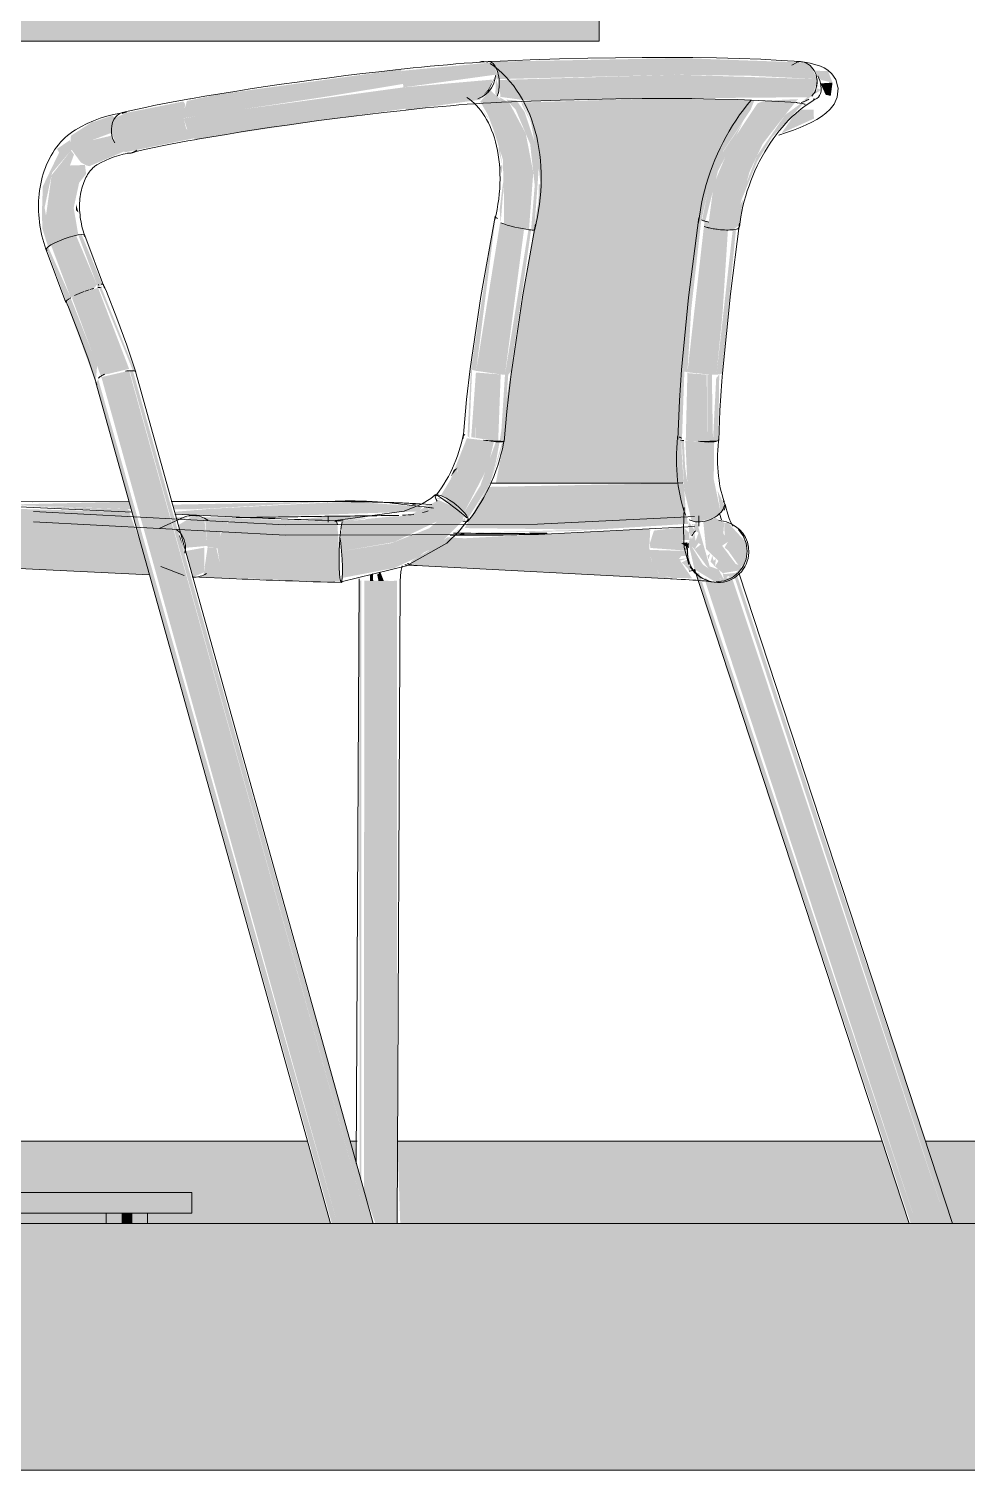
# Model space of a CAD drawing. Header units: inches. Extents: x -23034 to -8448, y -290 to 853.
# Drawn here: x -19339.8 to -19316.99, y -6 to 29.05 of the extents above; entities that cross this region are included whole.
import ezdxf

# ---------------------------------------------------------------- set-up
doc = ezdxf.new("R2010")
doc.units = ezdxf.units.IN
doc.header["$MEASUREMENT"] = 0
for name, color, linetype, lineweight in [('A-GLAZ-CWMG', 51, 'Continuous', 9), ('C-BLDG-PADS', 91, 'Continuous', 9), ('I-FURN', 30, 'Continuous', 9)]:
    doc.layers.add(name, color=color, linetype=linetype, lineweight=lineweight)

# ---------------------------------------------------------------- blocks, each defined once
blk = doc.blocks.new('Falcon 7700 Series Pedestal Base - 36_ Square Top x 30_ - Wheelchair Height-460525-Section 8')
at = {"layer": 'I-FURN'}
for points in [[(-26182.431, 28.75), (-26173.129, 28.75), (-26173.129, 30), (-26198.585, 30), (-26198.585, 28.75), (-26191.071, 28.75)], [(-26184.478, 0), (-26184.478, 0.25), (-26184.737, 0.25), (-26184.737, 0), (-26184.607, 0)]]:
    blk.add_hatch(color=256, dxfattribs=at).paths.add_polyline_path(points, flags=0)
h = blk.add_hatch(color=256, dxfattribs=at)
h.paths.add_polyline_path([(-26190.56, 0.25), (-26183.029, 0.25), (-26183.029, 0.75), (-26190.594, 0.75), (-26190.623, 0.25)], flags=0)
h.paths.add_polyline_path([(-26191.637, 0.25), (-26191.623, 0.25), (-26191.637, 0.75), (-26198.585, 0.75), (-26198.585, 0.25)], flags=0)
for p, q in [((-26173.129, 28.75), (-26173.129, 30)), ((-26173.129, 28.75), (-26198.585, 28.75)), ((-26190.603, 0.75), (-26183.029, 0.75)), ((-26183.029, 0.25), (-26183.029, 0.75)), ((-26183.029, 0.25), (-26190.632, 0.25)), ((-26185.107, 0.25), (-26185.107, 0)), ((-26184.107, 0), (-26184.107, 0.25))]:
    blk.add_line(p, q, dxfattribs=at)
blk = doc.blocks.new('HermanMiller_Collection_Air-Chair_SideChair_Arms - Arms-457867-Section 8')
at = {"layer": 'I-FURN'}
for points in [[(-26183.228, 26.875), (-26179.746, 27.401), (-26177.895, 27.707), (-26177.938, 28.061), (-26182.431, 27.446), (-26183.148, 27.293), (-26183.233, 27.002)], [(-26167.835, 27.825), (-26167.966, 28.117), (-26168.134, 28.228), (-26171.089, 28.334), (-26175.791, 28.249), (-26175.645, 28.117), (-26175.562, 27.825), (-26171.222, 27.931), (-26169.395, 27.904)], [(-26175.939, 27.447), (-26175.818, 27.537), (-26175.657, 27.884), (-26175.824, 27.571), (-26175.918, 27.466)], [(-26167.457, 27.741), (-26167.567, 28.018), (-26167.903, 28.032), (-26167.739, 27.804)], [(-26182.919, 26.362), (-26179.601, 26.863), (-26177.832, 27.107), (-26177.886, 27.624), (-26182.431, 27.005), (-26183.227, 26.869), (-26183.115, 26.52), (-26182.986, 26.384)], [(-26173.455, 17.999), (-26171.074, 18.008), (-26171.126, 18.794), (-26171.056, 20.766), (-26170.645, 24.408), (-26170.634, 24.434), (-26170.476, 25.162), (-26170.115, 26.073), (-26169.448, 27.079), (-26169.354, 27.314), (-26171.631, 27.358), (-26174.995, 27.257), (-26174.806, 26.882), (-26174.705, 26.323), (-26174.616, 25.819), (-26174.554, 25.265), (-26174.604, 24.869), (-26175.548, 19.018), (-26175.45, 19.01), (-26175.639, 18.003), (-26173.791, 17.999)], [(-26184.98, 26.52), (-26183.228, 26.875), (-26183.192, 27.219), (-26183.233, 27.281), (-26184.632, 27.002), (-26184.908, 26.871), (-26184.981, 26.648)], [(-26185.949, 26.106), (-26185.445, 26.344), (-26184.98, 26.52), (-26184.898, 26.882), (-26184.957, 26.938), (-26185.473, 26.768), (-26185.968, 26.448), (-26185.982, 26.227)], [(-26184.648, 26.047), (-26182.986, 26.384), (-26183.167, 26.625), (-26183.228, 26.875), (-26184.98, 26.52), (-26184.831, 26.172), (-26184.653, 26.049)], [(-26170.548, 24.369), (-26170.243, 25.586), (-26169.629, 26.786), (-26170.136, 26.032), (-26170.476, 25.162), (-26170.627, 24.398), (-26170.562, 24.373)], [(-26186.521, 23.747), (-26186.452, 23.793), (-26186.607, 24.704), (-26186.424, 25.55), (-26185.949, 26.106), (-26185.988, 26.344), (-26186.303, 26.129), (-26186.254, 26.039), (-26186.65, 25.218), (-26186.673, 24.537), (-26186.658, 24.179)], [(-26185.523, 25.706), (-26184.676, 26.066), (-26184.953, 26.392), (-26184.98, 26.45), (-26185.454, 26.34), (-26185.949, 26.106), (-26185.725, 25.798), (-26185.597, 25.729)], [(-26186.452, 23.793), (-26185.89, 24.016), (-26185.788, 24.038), (-26185.9, 24.694), (-26185.768, 25.304), (-26185.598, 25.517), (-26185.625, 25.737), (-26185.991, 25.724), (-26185.893, 25.989), (-26185.965, 26.088), (-26186.436, 25.491), (-26186.573, 24.504), (-26186.521, 24.197)], [(-26185.782, 24.575), (-26185.844, 24.783), (-26185.844, 24.638), (-26185.834, 24.628)], [(-26176.119, 20.731), (-26175.647, 24.467), (-26175.679, 24.38), (-26176.245, 20.767), (-26176.197, 20.75)], [(-26175.418, 20.637), (-26174.953, 24.181), (-26175.537, 24.327), (-26176.119, 20.731), (-26175.514, 20.643)], [(-26170.382, 20.635), (-26170.278, 20.637), (-26170.13, 22.129), (-26169.999, 24.156), (-26170.475, 24.243), (-26170.466, 24.346), (-26170.568, 24.375), (-26170.983, 20.696), (-26170.39, 20.635)], [(-26185.972, 22.509), (-26185.41, 22.733), (-26185.335, 22.824), (-26185.844, 24.026), (-26186.359, 23.844), (-26186.452, 23.793), (-26186.09, 22.824)], [(-26185.309, 22.754), (-26185.204, 22.835), (-26185.708, 24.046), (-26185.788, 24.038), (-26185.31, 22.757)], [(-26175.339, 20.635), (-26175.276, 20.716), (-26174.783, 24.158), (-26174.848, 24.162), (-26175.418, 20.637)], [(-26170.278, 20.637), (-26170.149, 20.656), (-26169.803, 24.175), (-26169.883, 24.155), (-26170.278, 20.638)], [(-26186.081, 22.422), (-26185.972, 22.509), (-26186.521, 23.747), (-26186.561, 23.708), (-26186.113, 22.509)], [(-26170.983, 20.696), (-26170.856, 22.824), (-26171.061, 20.716)], [(-26185.364, 20.458), (-26185.33, 20.868), (-26185.972, 22.501), (-26186.08, 22.397), (-26185.367, 20.465)], [(-26185.234, 20.59), (-26185.149, 20.647), (-26185.072, 20.653), (-26184.553, 20.78), (-26185.309, 22.754), (-26185.879, 22.559), (-26185.943, 22.507), (-26185.239, 20.602)], [(-26184.408, 20.719), (-26185.229, 22.763), (-26185.282, 22.754), (-26184.459, 20.734)], [(-26179.176, 0), (-26178.758, 0), (-26184.553, 20.734), (-26185.227, 20.578), (-26179.492, 0), (-26179.29, 0)], [(-26178.691, 0), (-26178.625, 0), (-26184.461, 20.734), (-26184.538, 20.734), (-26178.758, 0)], [(-26176.286, 19.095), (-26176.217, 20.757), (-26176.249, 20.737), (-26176.328, 19.145), (-26176.295, 19.118)], [(-26179.569, 0), (-26179.492, 0), (-26185.304, 20.529), (-26185.358, 20.436), (-26179.624, 0)], [(-26175.454, 19.015), (-26175.339, 20.635), (-26175.418, 20.635), (-26175.522, 19.017), (-26175.504, 19.016)], [(-26170.363, 19.02), (-26170.234, 19.033), (-26170.21, 20.643), (-26170.284, 20.554), (-26170.363, 19.025)], [(-26170.847, 17.073), (-26171.04, 18.385), (-26171.07, 19.034), (-26171.122, 19.034), (-26171.06, 17.823), (-26170.883, 17.087)], [(-26170.737, 17.058), (-26170.368, 17.144), (-26170.174, 17.287), (-26170.344, 18.094), (-26170.333, 19.009), (-26171.032, 19.026), (-26170.971, 17.662), (-26170.847, 17.073)], [(-26176.733, 18.162), (-26176.568, 18.376), (-26176.66, 18.324), (-26176.729, 18.172)], [(-26170.174, 17.287), (-26170.084, 17.456), (-26170.254, 17.822)], [(-26183.184, 16.428), (-26182.646, 16.475), (-26182.729, 17.144), (-26182.995, 17.204), (-26183.357, 16.978), (-26183.19, 16.489)], [(-26179.715, 17.069), (-26179.715, 17.195), (-26180.526, 17.103), (-26180.098, 17.086)], [(-26179.509, 17.06), (-26179.439, 17.07), (-26178.596, 17.208), (-26179.715, 17.195), (-26179.715, 17.069), (-26179.511, 17.06)], [(-26179.373, 15.697), (-26178.111, 15.936), (-26177.514, 16.21), (-26177.398, 16.306), (-26177.052, 16.482), (-26176.459, 17.072), (-26176.411, 17.219), (-26176.662, 17.42), (-26177.257, 16.904), (-26178.166, 16.545), (-26179.39, 16.344), (-26179.367, 15.816)], [(-26179.447, 16.318), (-26179.495, 17.059), (-26179.511, 17.06), (-26182.017, 17.148), (-26182.247, 16.953), (-26182.385, 16.617), (-26182.407, 16.423), (-26180.271, 16.342)], [(-26170.985, 16.351), (-26171.11, 16.62), (-26170.93, 16.62), (-26170.944, 16.797), (-26171.093, 16.935), (-26171.798, 16.847), (-26171.895, 16.541), (-26171.886, 16.424), (-26171.117, 16.367)], [(-26183.207, 16.348), (-26183.323, 16.738), (-26183.333, 16.713)], [(-26171.371, 15.675), (-26171.676, 15.806), (-26171.858, 16.098), (-26171.91, 16.426), (-26176.82, 16.682), (-26177.314, 16.336), (-26177.686, 16.112), (-26177.715, 16.049), (-26177.556, 15.997), (-26171.388, 15.676)], [(-26176.416, 16.733), (-26176.397, 16.792), (-26176.615, 16.734)], [(-26170.943, 16.434), (-26170.987, 16.56), (-26171.138, 16.544), (-26170.985, 16.434), (-26170.948, 16.434)], [(-26183.005, 15.714), (-26182.73, 15.832), (-26182.724, 16.433), (-26183.195, 16.348), (-26183.149, 16.233), (-26183.023, 15.779)], [(-26179.411, 15.606), (-26179.449, 16.124), (-26179.447, 16.318), (-26182.407, 16.423), (-26182.349, 16.048), (-26182.172, 15.775), (-26182.053, 15.7), (-26180.271, 15.619)], [(-26165.503, 0), (-26165.426, 0), (-26170.701, 15.818), (-26170.777, 15.801), (-26165.557, 0)], [(-26179.383, 15.639), (-26179.401, 15.755), (-26179.385, 15.647)], [(-26178.908, 1.015), (-26178.909, 15.637), (-26178.962, 15.622), (-26178.948, 1.158)], [(-26178.568, 0), (-26178.207, 0), (-26178.13, 15.624), (-26178.836, 15.63), (-26178.846, 0.791), (-26178.568, 0)], [(-26178.207, 0), (-26178.04, 0), (-26178.045, 15.629), (-26178.13, 15.624), (-26178.191, 3.293)], [(-26164.99, 0), (-26164.682, 0), (-26169.907, 15.721), (-26170.414, 15.609), (-26170.555, 15.7), (-26170.54, 15.585), (-26165.426, 0), (-26165.108, 0)]]:
    blk.add_hatch(color=256, dxfattribs=at).paths.add_polyline_path(points, flags=0)
h = blk.add_hatch(color=256, dxfattribs=at)
h.paths.add_polyline_path([(-26177.886, 27.624), (-26175.657, 27.931), (-26175.615, 27.821), (-26175.562, 27.825), (-26175.69, 28.184), (-26175.806, 28.224), (-26177.933, 28.025), (-26177.895, 27.707)], flags=0)
h.paths.add_polyline_path([(-26175.676, 27.817), (-26175.659, 27.858), (-26175.67, 27.838)], flags=0)
h = blk.add_hatch(color=256, dxfattribs=at)
h.paths.add_polyline_path([(-26177.829, 27.076), (-26176.02, 27.323), (-26175.965, 27.4), (-26175.785, 27.627), (-26175.716, 27.814), (-26177.886, 27.624), (-26177.832, 27.107)], flags=0)
h.paths.add_polyline_path([(-26175.623, 27.374), (-26175.617, 27.41), (-26175.628, 27.38)], flags=0)
h.paths.add_polyline_path([(-26175.607, 27.406), (-26175.56, 27.603), (-26175.633, 27.82), (-26175.641, 27.758), (-26175.651, 27.466), (-26175.615, 27.41)], flags=0)
h = blk.add_hatch(color=256, dxfattribs=at)
h.paths.add_polyline_path([(-26168.217, 27.258), (-26167.959, 27.411), (-26167.834, 27.74), (-26167.835, 27.825), (-26171.222, 27.931), (-26175.56, 27.803), (-26175.529, 27.392), (-26174.785, 27.29), (-26171.333, 27.357), (-26168.074, 27.384), (-26168.174, 27.287), (-26168.221, 27.259)], flags=0)
h.paths.add_polyline_path([(-26175.526, 27.264), (-26175.548, 27.348), (-26175.529, 27.266)], flags=0)
h = blk.add_hatch(color=256, dxfattribs=at)
h.paths.add_polyline_path([(-26169.979, 24.155), (-26169.874, 24.162), (-26169.471, 25.576), (-26169.157, 26.248), (-26168.507, 27.084), (-26168.299, 27.338), (-26169.113, 27.302), (-26169.28, 27.235), (-26169.929, 26.257), (-26170.343, 25.265), (-26170.466, 24.346), (-26170.466, 24.267), (-26170.476, 24.212), (-26170.024, 24.156)], flags=0)
h.paths.add_polyline_path([(-26167.82, 27.609), (-26167.75, 27.718), (-26167.816, 27.63)], flags=0)
h = blk.add_hatch(color=256, dxfattribs=at)
h.paths.add_polyline_path([(-26167.5, 27.418), (-26167.457, 27.741), (-26167.75, 27.719), (-26167.623, 27.444)], flags=0)
h.paths.add_polyline_path([(-26167.868, 27.495), (-26167.815, 27.821), (-26167.835, 27.825), (-26167.881, 27.497)], flags=0)
h = blk.add_hatch(color=256, dxfattribs=at)
h.paths.add_polyline_path([(-26174.835, 24.162), (-26174.73, 25.556), (-26174.913, 26.502), (-26175.313, 27.246), (-26175.577, 27.401), (-26175.506, 27.311), (-26175.785, 27.56), (-26176.016, 27.277), (-26175.833, 26.953), (-26175.703, 26.613), (-26175.47, 25.875), (-26175.443, 24.939), (-26175.44, 24.3), (-26174.881, 24.169)], flags=0)
h.paths.add_polyline_path([(-26175.801, 26.845), (-26175.974, 27.106), (-26175.854, 26.901)], flags=0)
h = blk.add_hatch(color=256, dxfattribs=at)
h.paths.add_polyline_path([(-26169.874, 24.162), (-26169.724, 24.272), (-26169.628, 24.9), (-26169.725, 24.726), (-26169.795, 24.461)], flags=0)
h.paths.add_polyline_path([(-26169.706, 24.798), (-26169.288, 25.821), (-26168.928, 26.414), (-26168.036, 27.373), (-26168.611, 26.951), (-26169.288, 25.968), (-26169.672, 24.993), (-26169.691, 24.881)], flags=0)
h.paths.add_polyline_path([(-26167.908, 27.452), (-26167.734, 27.56), (-26167.82, 27.601), (-26167.897, 27.462)], flags=0)
h = blk.add_hatch(color=256, dxfattribs=at)
h.paths.add_polyline_path([(-26174.604, 24.869), (-26174.554, 25.265), (-26174.597, 25.265)], flags=0)
h.paths.add_polyline_path([(-26174.757, 24.155), (-26174.707, 24.162), (-26174.623, 25.296), (-26174.579, 25.94), (-26174.94, 27.023), (-26175.135, 27.304), (-26175.387, 27.325), (-26175.158, 27.084), (-26174.806, 26.248), (-26174.695, 25.242), (-26174.783, 24.158)], flags=0)
h.paths.add_polyline_path([(-26174.73, 26.654), (-26175.012, 27.282), (-26175.007, 27.211), (-26174.747, 26.689)], flags=0)
h = blk.add_hatch(color=256, dxfattribs=at)
h.paths.add_polyline_path([(-26168.358, 27), (-26168.695, 26.509), (-26167.91, 26.863), (-26167.916, 27.084), (-26168.205, 27.084), (-26168.354, 27.003)], flags=0)
h.paths.add_polyline_path([(-26168.913, 26.433), (-26168.788, 26.547), (-26168.879, 26.475)], flags=0)
h = blk.add_hatch(color=256, dxfattribs=at)
h.paths.add_polyline_path([(-26175.479, 25.726), (-26175.541, 25.726), (-26175.498, 25.52)], flags=0)
h.paths.add_polyline_path([(-26175.522, 24.327), (-26175.432, 25.445), (-26175.472, 25.257), (-26175.547, 24.66), (-26175.522, 24.327)], flags=0)
h.paths.add_polyline_path([(-26175.479, 25.726), (-26175.571, 26.288), (-26175.574, 26.107), (-26175.498, 25.802)], flags=0)
h.paths.add_polyline_path([(-26175.597, 26.183), (-26175.801, 26.738), (-26175.682, 26.398), (-26175.617, 26.233)], flags=0)
h = blk.add_hatch(color=256, dxfattribs=at)
h.paths.add_polyline_path([(-26176.127, 19.09), (-26176.126, 19.091), (-26176.126, 19.395)], flags=0)
h.paths.add_polyline_path([(-26175.583, 19.02), (-26175.522, 20.644), (-26176.124, 20.69), (-26176.238, 19.118), (-26175.641, 19.023)], flags=0)
h = blk.add_hatch(color=256, dxfattribs=at)
h.paths.add_polyline_path([(-26170.502, 19.016), (-26170.363, 19.02), (-26170.39, 20.635), (-26170.502, 20.635)], flags=0)
h.paths.add_polyline_path([(-26170.587, 19.015), (-26170.502, 19.016), (-26170.514, 20.639), (-26170.984, 20.677), (-26171.024, 19.031), (-26170.631, 19.016)], flags=0)
h = blk.add_hatch(color=256, dxfattribs=at)
h.paths.add_polyline_path([(-26176.568, 18.376), (-26176.585, 18.214), (-26176.582, 18.324)], flags=0)
h.paths.add_polyline_path([(-26176.411, 17.287), (-26175.827, 18.406), (-26175.687, 19.014), (-26176.345, 19.091), (-26176.74, 18.09), (-26176.978, 17.697), (-26176.585, 17.456), (-26176.491, 17.371)], flags=0)
h = blk.add_hatch(color=256, dxfattribs=at)
h.paths.add_polyline_path([(-26175.775, 18.002), (-26175.639, 18.516), (-26175.548, 19.002), (-26175.639, 19.009), (-26176.016, 17.941), (-26176.411, 17.287), (-26176.317, 17.144), (-26175.814, 17.941)], flags=0)
h.paths.add_polyline_path([(-26175.775, 18.002), (-26175.45, 19.01), (-26175.483, 19.002), (-26175.75, 18.086)], flags=0)
h = blk.add_hatch(color=256, dxfattribs=at)
h.paths.add_polyline_path([(-26175.775, 18.002), (-26176.129, 17.371), (-26175.813, 17.941)], flags=0)
h.paths.add_polyline_path([(-26173.135, 16.876), (-26170.966, 17.01), (-26171.02, 17.264), (-26171.071, 17.977), (-26171.096, 18.004), (-26175.835, 17.909), (-26176.397, 16.907), (-26173.791, 16.876)], flags=0)
h.paths.add_polyline_path([(-26170.851, 16.959), (-26170.831, 17.011), (-26170.869, 17.006)], flags=0)
h = blk.add_hatch(color=256, dxfattribs=at)
h.paths.add_polyline_path([(-26182.92, 17.367), (-26179.673, 17.552), (-26183.496, 17.477), (-26183.466, 17.367)], flags=0)
h.paths.add_polyline_path([(-26184.503, 17.368), (-26184.553, 17.549), (-26187.621, 17.477), (-26184.551, 17.368)], flags=0)
h = blk.add_hatch(color=256, dxfattribs=at)
h.paths.add_polyline_path([(-26181.946, 17.162), (-26177.519, 17.312), (-26177.425, 17.426), (-26179.076, 17.548), (-26179.9, 17.52), (-26182.552, 17.379), (-26183.448, 17.303), (-26183.432, 17.246), (-26181.919, 17.168)], flags=0)
h.paths.add_polyline_path([(-26177.429, 17.281), (-26177.16, 17.394), (-26177.383, 17.325)], flags=0)
h.paths.add_polyline_path([(-26184.482, 17.296), (-26184.589, 17.368), (-26187.196, 17.451), (-26184.551, 17.299)], flags=0)
h = blk.add_hatch(color=256, dxfattribs=at)
h.paths.add_polyline_path([(-26177.276, 17.426), (-26177.264, 17.343), (-26177.298, 17.406)], flags=0)
h.paths.add_polyline_path([(-26178.813, 17.107), (-26178.813, 17.154), (-26179.375, 17.084)], flags=0)
h.paths.add_polyline_path([(-26179.39, 16.344), (-26178.111, 16.567), (-26177.063, 17.072), (-26176.662, 17.42), (-26177.026, 17.589), (-26177.762, 17.206), (-26178.144, 17.19), (-26179.375, 17.074), (-26179.39, 16.992), (-26179.412, 16.558), (-26179.4, 16.444)], flags=0)
h = blk.add_hatch(color=256, dxfattribs=at)
h.paths.add_polyline_path([(-26176.373, 17.058), (-26176.397, 17.161), (-26176.449, 17.095), (-26176.397, 17.069)], flags=0)
h.paths.add_polyline_path([(-26176.317, 17.144), (-26176.662, 17.514), (-26176.958, 17.648), (-26177.102, 17.625), (-26177.003, 17.604), (-26176.958, 17.633), (-26176.397, 17.17)], flags=0)
h = blk.add_hatch(color=256, dxfattribs=at)
h.paths.add_polyline_path([(-26182.407, 16.423), (-26182.331, 16.798), (-26182.14, 17.073), (-26181.887, 17.174), (-26183.409, 17.165), (-26183.33, 17.099), (-26182.976, 17.212), (-26182.7, 17.081), (-26182.646, 16.434), (-26182.431, 16.424)], flags=0)
h.paths.add_polyline_path([(-26184.263, 16.51), (-26184.551, 17.299), (-26188.942, 17.421), (-26189.154, 17.069), (-26189.154, 16.74), (-26184.419, 16.517)], flags=0)
h = blk.add_hatch(color=256, dxfattribs=at)
h.paths.add_polyline_path([(-26171.91, 16.426), (-26171.886, 16.897), (-26176.397, 16.66), (-26173.791, 16.524)], flags=0)
h.paths.add_polyline_path([(-26177.305, 17.413), (-26177.276, 17.484), (-26177.425, 17.426)], flags=0)
h = blk.add_hatch(color=256, dxfattribs=at)
h.paths.add_polyline_path([(-26164.682, 0), (-26164.542, 0), (-26169.78, 15.771), (-26169.848, 15.744), (-26167.365, 8.176)], flags=0)
h.paths.add_polyline_path([(-26170.156, 17.11), (-26170.277, 17.199), (-26170.199, 17.159), (-26170.172, 17.129)], flags=0)
h = blk.add_hatch(color=256, dxfattribs=at)
h.paths.add_polyline_path([(-26173.135, 16.876), (-26176.397, 16.792), (-26176.397, 16.783), (-26173.791, 16.834)], flags=0)
h.paths.add_polyline_path([(-26176.638, 16.808), (-26176.397, 16.907), (-26176.555, 16.864)], flags=0)
h = blk.add_hatch(color=256, dxfattribs=at)
h.paths.add_polyline_path([(-26170.813, 16.391), (-26170.895, 16.705), (-26170.962, 16.544)], flags=0)
h.paths.add_polyline_path([(-26170.421, 15.9), (-26170.754, 17.06), (-26170.828, 16.984), (-26170.815, 16.864), (-26170.713, 16.791), (-26170.785, 16.593), (-26170.659, 16.508), (-26170.813, 16.391), (-26170.475, 15.927)], flags=0)
h.paths.add_polyline_path([(-26170.895, 16.705), (-26170.815, 16.864), (-26170.959, 17.073), (-26170.944, 16.797)], flags=0)
h = blk.add_hatch(color=256, dxfattribs=at)
h.paths.add_polyline_path([(-26170.313, 15.975), (-26170.292, 16.162), (-26170.346, 16.108)], flags=0)
h.paths.add_polyline_path([(-26170.813, 16.391), (-26170.713, 16.545), (-26170.785, 16.593), (-26170.812, 16.77), (-26170.878, 16.64)], flags=0)
h.paths.add_polyline_path([(-26170.257, 15.585), (-26170.292, 15.62), (-26170.229, 15.69), (-26170.093, 15.649), (-26170.229, 15.902), (-26170.437, 15.975), (-26170.475, 15.927), (-26170.61, 16.024), (-26170.882, 16.462), (-26170.954, 16.535), (-26170.813, 15.908), (-26170.292, 15.59)], flags=0)
h.paths.add_polyline_path([(-26169.933, 15.711), (-26169.631, 15.908), (-26169.601, 15.945), (-26169.513, 16.512), (-26170.001, 17.042), (-26170.089, 17.03), (-26170.079, 16.721), (-26169.997, 16.577), (-26170.079, 16.435), (-26169.993, 16.361), (-26169.747, 16.012), (-26169.631, 15.97), (-26169.809, 15.821), (-26170.077, 15.787), (-26169.997, 15.744)], flags=0)
h.paths.add_polyline_path([(-26170.475, 16.148), (-26170.428, 16.291), (-26170.495, 16.238), (-26170.481, 16.174)], flags=0)
h.paths.add_polyline_path([(-26169.882, 16.533), (-26169.993, 16.579), (-26169.964, 16.879)], flags=0)
h = blk.add_hatch(color=256, dxfattribs=at)
h.paths.add_polyline_path([(-26170.282, 15.6), (-26170.126, 15.641), (-26170.351, 15.748)], flags=0)
h.paths.add_polyline_path([(-26169.993, 16.579), (-26169.882, 16.533), (-26169.964, 16.879)], flags=0)
h.paths.add_polyline_path([(-26170.378, 16.238), (-26170.421, 16.09), (-26170.313, 15.975)], flags=0)
h.paths.add_polyline_path([(-26170.126, 15.812), (-26169.702, 15.88), (-26169.675, 15.986), (-26169.809, 16.034), (-26170.141, 16.48), (-26169.993, 16.579), (-26170.112, 16.777), (-26170.089, 17.033), (-26170.322, 17.172), (-26170.597, 17.051), (-26170.53, 16.397), (-26170.229, 16.108), (-26170.313, 15.975)], flags=0)
h.paths.add_polyline_path([(-26170.087, 15.622), (-26169.999, 15.745), (-26170.126, 15.812), (-26170.093, 15.648)], flags=0)
h = blk.add_hatch(color=256, dxfattribs=at)
h.paths.add_polyline_path([(-26181.924, 15.675), (-26182.172, 15.775), (-26182.349, 16.048), (-26182.431, 16.424), (-26182.647, 16.428), (-26182.744, 15.771), (-26182.837, 15.718), (-26182.053, 15.681)], flags=0)
h.paths.add_polyline_path([(-26184.059, 15.775), (-26184.263, 16.51), (-26189.206, 16.742), (-26189.113, 16.26), (-26188.887, 16.014), (-26188.794, 15.997), (-26184.419, 15.792)], flags=0)
h = blk.add_hatch(color=256, dxfattribs=at)
h.paths.add_polyline_path([(-26170.872, 15.688), (-26171.079, 15.99), (-26171.188, 16.156), (-26171.132, 16.227), (-26170.972, 16.227), (-26170.985, 16.351), (-26171.906, 16.377), (-26171.844, 16.051), (-26171.647, 15.776), (-26171.368, 15.698), (-26170.875, 15.688)], flags=0)
h.paths.add_polyline_path([(-26170.894, 15.974), (-26170.964, 16.156), (-26171.135, 16.062)], flags=0)
h = blk.add_hatch(color=256, dxfattribs=at)
h.paths.add_polyline_path([(-26170.894, 15.974), (-26170.985, 16.434), (-26170.985, 16.351), (-26170.903, 15.997)], flags=0)
h.paths.add_polyline_path([(-26171.233, 16.098), (-26170.986, 16.166), (-26171.188, 16.156), (-26171.212, 16.126)], flags=0)
h.paths.add_polyline_path([(-26170.947, 15.865), (-26170.875, 15.959), (-26171.087, 16.045), (-26170.965, 15.908), (-26170.949, 15.871)], flags=0)
h = blk.add_hatch(color=256, dxfattribs=at)
h.paths.add_polyline_path([(-26178.491, 15.619), (-26178.362, 15.621), (-26178.446, 15.836), (-26178.524, 15.777), (-26178.507, 15.697)], flags=0)
h.paths.add_polyline_path([(-26178.62, 15.621), (-26178.629, 15.805), (-26178.697, 15.769), (-26178.697, 15.623)], flags=0)
for p, q in [((-26168.322, 28.231), (-26168.443, 28.162)), ((-26167.324, 27.627), (-26167.322, 27.605)), ((-26184.618, 27.021), (-26184.762, 27)), ((-26184.599, 26.014), (-26184.503, 26.027)), ((-26185.152, 22.742), (-26185.632, 24.026)), ((-26186.569, 23.678), (-26186.547, 23.661)), ((-26186.569, 23.677), (-26186.089, 22.392)), ((-26178.624, 0), (-26184.399, 20.719)), ((-26185.363, 20.451), (-26179.662, 0)), ((-26179.481, 17.552), (-26183.529, 17.551)), ((-26177.111, 17.711), (-26177.111, 17.721)), ((-26184.482, 17.296), (-26188.743, 17.496)), ((-26181.87, 17.173), (-26183.445, 17.247)), ((-26179.715, 17.053), (-26179.715, 17.195)), ((-26177.194, 17.48), (-26177.496, 17.496)), ((-26170.704, 16.957), (-26170.704, 17.208)), ((-26170.155, 17.109), (-26170.204, 17.26)), ((-26170.093, 17.342), (-26170.065, 17.42)), ((-26183.254, 17.157), (-26183.81, 16.908)), ((-26179.533, 17.091), (-26179.551, 17.066)), ((-26171.018, 16.387), (-26170.993, 16.537)), ((-26188.808, 15.997), (-26184.057, 15.774)), ((-26183.783, 15.972), (-26183.215, 15.754)), ((-26177.58, 15.998), (-26171.391, 15.675)), ((-26170.944, 15.858), (-26170.784, 15.885)), ((-26170.813, 15.909), (-26165.593, 0)), ((-26164.541, 0), (-26169.723, 15.793)), ((-26183.021, 15.726), (-26181.94, 15.675)), ((-26178.962, 15.65), (-26179.032, 1.459)), ((-26178.962, 15.671), (-26178.962, 15.65)), ((-26178.04, 0), (-26177.962, 15.645)), ((-26165.592, 0), (-26165.588, 0))]:
    blk.add_line(p, q, dxfattribs=at)
at = {"layer": 'I-FURN', "flags": 128}
for points in [[(-26183.06, 27.348), (-26182.709, 27.409), (-26182.351, 27.468), (-26181.985, 27.527), (-26181.614, 27.585), (-26181.236, 27.642), (-26180.853, 27.698), (-26180.466, 27.753), (-26180.074, 27.806), (-26179.679, 27.858), (-26179.282, 27.909), (-26178.882, 27.958), (-26178.48, 28.005), (-26178.078, 28.051), (-26177.939, 28.066)], [(-26175.815, 28.251), (-26176.01, 28.238), (-26176.209, 28.224), (-26176.41, 28.209), (-26176.613, 28.193), (-26176.818, 28.176), (-26177.025, 28.158), (-26177.233, 28.139), (-26177.443, 28.118), (-26177.653, 28.097), (-26177.863, 28.075), (-26177.939, 28.066)], [(-26168.236, 28.25), (-26168.705, 28.28), (-26169.202, 28.306), (-26169.726, 28.326), (-26170.277, 28.34), (-26170.854, 28.35), (-26171.455, 28.353), (-26172.081, 28.352), (-26172.73, 28.345), (-26173.401, 28.332), (-26174.093, 28.314), (-26174.806, 28.291), (-26175.537, 28.263), (-26175.813, 28.251)], [(-26175.777, 28.206), (-26175.672, 28.13), (-26175.572, 28.048), (-26175.475, 27.961), (-26175.383, 27.868), (-26175.296, 27.77), (-26175.213, 27.667), (-26175.135, 27.559), (-26175.061, 27.447), (-26174.993, 27.331), (-26174.929, 27.211), (-26174.87, 27.088), (-26174.816, 26.961), (-26174.766, 26.83), (-26174.722, 26.697), (-26174.682, 26.561), (-26174.647, 26.422), (-26174.617, 26.281), (-26174.592, 26.138), (-26174.572, 25.993), (-26174.556, 25.845), (-26174.545, 25.697), (-26174.539, 25.547), (-26174.537, 25.395), (-26174.541, 25.243), (-26174.549, 25.09), (-26174.561, 24.936), (-26174.578, 24.782), (-26174.6, 24.628), (-26174.626, 24.474), (-26174.656, 24.32), (-26174.691, 24.167)], [(-26167.324, 27.627), (-26167.379, 27.817), (-26167.474, 27.954), (-26167.572, 28.041), (-26167.664, 28.098), (-26167.749, 28.137), (-26167.832, 28.167), (-26167.916, 28.191), (-26168.001, 28.211), (-26168.091, 28.228), (-26168.185, 28.243), (-26168.212, 28.247)], [(-26184.719, 27.012), (-26184.538, 27.054), (-26184.349, 27.096), (-26184.153, 27.138), (-26183.951, 27.18), (-26183.741, 27.222), (-26183.526, 27.263), (-26183.304, 27.304), (-26183.077, 27.345), (-26183.06, 27.348)], [(-26176.341, 27.38), (-26176.282, 27.337), (-26176.224, 27.29), (-26176.167, 27.239), (-26176.112, 27.183), (-26176.059, 27.123), (-26176.007, 27.059), (-26175.958, 26.991), (-26175.91, 26.918), (-26175.865, 26.842), (-26175.822, 26.761), (-26175.781, 26.676), (-26175.743, 26.587), (-26175.708, 26.495), (-26175.676, 26.399), (-26175.647, 26.299), (-26175.622, 26.196), (-26175.599, 26.091), (-26175.58, 25.982), (-26175.564, 25.87), (-26175.552, 25.756), (-26175.543, 25.64), (-26175.539, 25.521), (-26175.537, 25.401), (-26175.54, 25.279), (-26175.546, 25.156), (-26175.556, 25.032), (-26175.57, 24.907), (-26175.588, 24.781), (-26175.609, 24.655), (-26175.634, 24.529), (-26175.663, 24.402)], [(-26168.316, 27.253), (-26168.77, 27.283), (-26169.254, 27.307), (-26169.766, 27.327), (-26170.306, 27.341), (-26170.873, 27.35), (-26171.466, 27.353), (-26172.084, 27.352), (-26172.725, 27.344), (-26173.389, 27.332), (-26174.075, 27.314), (-26174.781, 27.291), (-26175.506, 27.263), (-26175.762, 27.252)], [(-26167.841, 27.355), (-26167.927, 27.306), (-26168.012, 27.252), (-26168.098, 27.193), (-26168.183, 27.13), (-26168.268, 27.062), (-26168.351, 26.99), (-26168.434, 26.913), (-26168.516, 26.833), (-26168.596, 26.748), (-26168.675, 26.66), (-26168.752, 26.567), (-26168.827, 26.472), (-26168.9, 26.372), (-26168.971, 26.27), (-26169.04, 26.164), (-26169.106, 26.056), (-26169.169, 25.944), (-26169.23, 25.831), (-26169.287, 25.715), (-26169.342, 25.597), (-26169.394, 25.477), (-26169.442, 25.355), (-26169.487, 25.233), (-26169.529, 25.109), (-26169.567, 24.984), (-26169.602, 24.858), (-26169.633, 24.732), (-26169.66, 24.605), (-26169.684, 24.479), (-26169.704, 24.353), (-26169.72, 24.228)], [(-26167.322, 27.605), (-26167.344, 27.389), (-26167.419, 27.218), (-26167.514, 27.092), (-26167.616, 26.996), (-26167.724, 26.915), (-26167.839, 26.843), (-26167.963, 26.776), (-26168.098, 26.712), (-26168.245, 26.648), (-26168.404, 26.586), (-26168.576, 26.523), (-26168.761, 26.461)], [(-26184.762, 27), (-26184.93, 26.968), (-26185.095, 26.926), (-26185.258, 26.874), (-26185.418, 26.814), (-26185.576, 26.744), (-26185.729, 26.666), (-26185.857, 26.592)], [(-26182.887, 26.363), (-26182.542, 26.423), (-26182.189, 26.482), (-26181.829, 26.54), (-26181.462, 26.597), (-26181.089, 26.653), (-26180.711, 26.708), (-26180.328, 26.762), (-26179.942, 26.815), (-26179.551, 26.867), (-26179.158, 26.917), (-26178.762, 26.965), (-26178.365, 27.012), (-26177.967, 27.057), (-26177.829, 27.072)], [(-26175.761, 27.252), (-26175.951, 27.24), (-26176.144, 27.226), (-26176.34, 27.212), (-26176.539, 27.196), (-26176.74, 27.179), (-26176.942, 27.162), (-26177.146, 27.143), (-26177.351, 27.123), (-26177.557, 27.102), (-26177.763, 27.08), (-26177.829, 27.072)], [(-26169.432, 27.313), (-26169.529, 27.196), (-26169.623, 27.076), (-26169.714, 26.953), (-26169.802, 26.826), (-26169.886, 26.696), (-26169.967, 26.563), (-26170.045, 26.427), (-26170.118, 26.289), (-26170.189, 26.148), (-26170.255, 26.005), (-26170.318, 25.86), (-26170.376, 25.713), (-26170.431, 25.564), (-26170.481, 25.414), (-26170.527, 25.263), (-26170.569, 25.111), (-26170.607, 24.958), (-26170.64, 24.804), (-26170.669, 24.65), (-26170.694, 24.496), (-26170.714, 24.342)], [(-26168.124, 27.21), (-26168.133, 27.213), (-26168.159, 27.221), (-26168.198, 27.231), (-26168.25, 27.241), (-26168.313, 27.251), (-26168.341, 27.256)], [(-26185.857, 26.592), (-26185.923, 26.55), (-26185.987, 26.504), (-26186.049, 26.455), (-26186.108, 26.402), (-26186.164, 26.348), (-26186.218, 26.29), (-26186.27, 26.23), (-26186.319, 26.167), (-26186.365, 26.102), (-26186.408, 26.036), (-26186.449, 25.967), (-26186.488, 25.896), (-26186.523, 25.824), (-26186.557, 25.75), (-26186.587, 25.675), (-26186.615, 25.598), (-26186.641, 25.52), (-26186.664, 25.441), (-26186.684, 25.361), (-26186.702, 25.28), (-26186.717, 25.197), (-26186.73, 25.115), (-26186.74, 25.031), (-26186.748, 24.947), (-26186.753, 24.863), (-26186.756, 24.778), (-26186.756, 24.693), (-26186.754, 24.607), (-26186.75, 24.522), (-26186.743, 24.437), (-26186.733, 24.352), (-26186.721, 24.267), (-26186.707, 24.182), (-26186.691, 24.098), (-26186.672, 24.015), (-26186.651, 23.932), (-26186.627, 23.85), (-26186.601, 23.768), (-26186.573, 23.688), (-26186.569, 23.678)], [(-26184.487, 26.039), (-26184.315, 26.079), (-26184.135, 26.119), (-26183.947, 26.16), (-26183.752, 26.2), (-26183.549, 26.24), (-26183.34, 26.281), (-26183.125, 26.321), (-26182.903, 26.36), (-26182.887, 26.363)], [(-26185.339, 25.737), (-26185.235, 25.796), (-26185.129, 25.849), (-26185.023, 25.895), (-26184.914, 25.935), (-26184.805, 25.969), (-26184.694, 25.996), (-26184.599, 26.014)], [(-26185.632, 24.025), (-26185.65, 24.078), (-26185.668, 24.132), (-26185.684, 24.186), (-26185.698, 24.242), (-26185.711, 24.298), (-26185.722, 24.354), (-26185.732, 24.411), (-26185.74, 24.468), (-26185.746, 24.525), (-26185.751, 24.582), (-26185.755, 24.639), (-26185.756, 24.696), (-26185.756, 24.752), (-26185.755, 24.808), (-26185.751, 24.863), (-26185.747, 24.917), (-26185.74, 24.971), (-26185.732, 25.023), (-26185.723, 25.074), (-26185.712, 25.124), (-26185.7, 25.173), (-26185.687, 25.22), (-26185.672, 25.266), (-26185.656, 25.31), (-26185.639, 25.352), (-26185.621, 25.393), (-26185.602, 25.431), (-26185.583, 25.468), (-26185.562, 25.502), (-26185.542, 25.535), (-26185.52, 25.565), (-26185.498, 25.594), (-26185.476, 25.62), (-26185.454, 25.644), (-26185.431, 25.666), (-26185.409, 25.686), (-26185.386, 25.704), (-26185.364, 25.721), (-26185.342, 25.735), (-26185.339, 25.737)], [(-26175.66, 24.486), (-26176.002, 22.535), (-26176.261, 20.78)], [(-26175.27, 20.647), (-26174.982, 22.582), (-26174.678, 24.299)], [(-26170.709, 24.462), (-26170.955, 22.511), (-26171.128, 20.756)], [(-26170.131, 20.671), (-26169.938, 22.606), (-26169.719, 24.323)], [(-26186.128, 23.942), (-26186.248, 23.894), (-26186.359, 23.844), (-26186.452, 23.793)], [(-26185.788, 24.038), (-26185.89, 24.016), (-26186.006, 23.984), (-26186.128, 23.942)], [(-26185.632, 24.025), (-26185.654, 24.042), (-26185.708, 24.046), (-26185.788, 24.038)], [(-26185.64, 23.995), (-26185.631, 24.024), (-26185.632, 24.025)], [(-26186.452, 23.793), (-26186.521, 23.747), (-26186.561, 23.708), (-26186.57, 23.679), (-26186.569, 23.678)], [(-26184.389, 20.698), (-26184.609, 21.355), (-26184.848, 22.009), (-26185.106, 22.66), (-26185.174, 22.826)], [(-26185.341, 20.394), (-26185.552, 21.025), (-26185.782, 21.653), (-26186.03, 22.279), (-26186.096, 22.438)], [(-26176.261, 20.78), (-26176.351, 20.034), (-26176.42, 19.284), (-26176.434, 19.086)], [(-26171.128, 20.756), (-26171.18, 20.009), (-26171.212, 19.26), (-26171.217, 19.062)], [(-26175.436, 19.017), (-26175.376, 19.739), (-26175.295, 20.458), (-26175.27, 20.647)], [(-26170.217, 19.041), (-26170.192, 19.763), (-26170.147, 20.482), (-26170.131, 20.671)], [(-26176.429, 19.197), (-26176.451, 19.09), (-26176.476, 18.983), (-26176.504, 18.877), (-26176.536, 18.771), (-26176.571, 18.667), (-26176.609, 18.563), (-26176.651, 18.461), (-26176.695, 18.361), (-26176.743, 18.262), (-26176.793, 18.166), (-26176.846, 18.071), (-26176.902, 17.979), (-26176.96, 17.889), (-26177.021, 17.802), (-26177.084, 17.718), (-26177.102, 17.694)], [(-26176.317, 17.075), (-26176.233, 17.185), (-26176.153, 17.298), (-26176.076, 17.414), (-26176.002, 17.533), (-26175.933, 17.655), (-26175.867, 17.779), (-26175.804, 17.905), (-26175.746, 18.033), (-26175.692, 18.164), (-26175.642, 18.296), (-26175.595, 18.429), (-26175.553, 18.565), (-26175.516, 18.701), (-26175.482, 18.838), (-26175.453, 18.976), (-26175.446, 19.015)], [(-26171.034, 17.218), (-26171.072, 17.332), (-26171.106, 17.448), (-26171.137, 17.567), (-26171.164, 17.688), (-26171.187, 17.812), (-26171.207, 17.937), (-26171.223, 18.064), (-26171.235, 18.192), (-26171.244, 18.322), (-26171.249, 18.453), (-26171.251, 18.585), (-26171.249, 18.719), (-26171.244, 18.853), (-26171.235, 18.987), (-26171.223, 19.122), (-26171.219, 19.161)], [(-26170.091, 17.551), (-26170.118, 17.631), (-26170.142, 17.714), (-26170.164, 17.8), (-26170.184, 17.889), (-26170.202, 17.981), (-26170.216, 18.076), (-26170.229, 18.174), (-26170.238, 18.274), (-26170.245, 18.376), (-26170.249, 18.48), (-26170.251, 18.585), (-26170.249, 18.692), (-26170.245, 18.801), (-26170.238, 18.91), (-26170.228, 19.02), (-26170.225, 19.052)], [(-26184.553, 17.551), (-26186.912, 17.55), (-26189.036, 17.552)], [(-26179.534, 17.091), (-26177.865, 17.316), (-26177.447, 17.486), (-26177.223, 17.627), (-26177.114, 17.72)], [(-26177.483, 17.495), (-26177.508, 17.497), (-26177.535, 17.498), (-26177.562, 17.5), (-26177.591, 17.502), (-26177.621, 17.504), (-26177.652, 17.505), (-26177.685, 17.507), (-26177.719, 17.509), (-26177.754, 17.511), (-26177.791, 17.512), (-26177.828, 17.514), (-26177.867, 17.516), (-26177.907, 17.518), (-26177.948, 17.519), (-26177.99, 17.521), (-26178.032, 17.523), (-26178.076, 17.524), (-26178.12, 17.526), (-26178.165, 17.527), (-26178.211, 17.529), (-26178.258, 17.53), (-26178.304, 17.532), (-26178.352, 17.533), (-26178.399, 17.535), (-26178.447, 17.536), (-26178.495, 17.537), (-26178.544, 17.539), (-26178.592, 17.54), (-26178.641, 17.541), (-26178.689, 17.542), (-26178.737, 17.543), (-26178.785, 17.544), (-26178.833, 17.545), (-26178.88, 17.546), (-26178.927, 17.547), (-26178.974, 17.548), (-26179.02, 17.548), (-26179.065, 17.549), (-26179.109, 17.55), (-26179.153, 17.55), (-26179.196, 17.551), (-26179.238, 17.551), (-26179.279, 17.552), (-26179.319, 17.552), (-26179.358, 17.552), (-26179.396, 17.552), (-26179.433, 17.552), (-26179.468, 17.552), (-26179.481, 17.552)], [(-26177.111, 17.721), (-26177.084, 17.711), (-26177.032, 17.681), (-26176.958, 17.633), (-26176.868, 17.57), (-26176.767, 17.498), (-26176.662, 17.42)], [(-26170.065, 17.42), (-26170.072, 17.498), (-26170.111, 17.57)], [(-26186.874, 17.307), (-26180.76, 16.983), (-26174.626, 17.005), (-26170.81, 17.193)], [(-26181.87, 17.173), (-26181.738, 17.167), (-26181.601, 17.161), (-26181.459, 17.155), (-26181.314, 17.149), (-26181.165, 17.143), (-26181.012, 17.137), (-26180.855, 17.132), (-26180.696, 17.126), (-26180.533, 17.12), (-26180.368, 17.115), (-26180.201, 17.109), (-26180.031, 17.104), (-26179.86, 17.098), (-26179.687, 17.093), (-26179.513, 17.088), (-26179.354, 17.084)], [(-26176.662, 17.42), (-26176.561, 17.342), (-26176.471, 17.27), (-26176.397, 17.207), (-26176.344, 17.159)], [(-26170.951, 16.024), (-26171.06, 16.433), (-26171.08, 16.858), (-26171.073, 17.166), (-26171.061, 17.406)], [(-26169.88, 16.955), (-26169.891, 16.971), (-26169.93, 17.046), (-26169.968, 17.139), (-26170.028, 17.328), (-26170.068, 17.486)], [(-26186.878, 17.056), (-26180.75, 16.732), (-26174.602, 16.755), (-26170.809, 16.943)], [(-26179.486, 16.991), (-26179.511, 17.066), (-26179.533, 17.091)], [(-26179.402, 15.597), (-26177.813, 15.991), (-26176.831, 16.544), (-26176.529, 16.833), (-26176.314, 17.12)], [(-26170.036, 17.056), (-26170.108, 17.074), (-26170.166, 17.084), (-26170.219, 17.092)], [(-26169.742, 16.872), (-26169.625, 16.717), (-26169.552, 16.537), (-26169.528, 16.344)], [(-26179.39, 16.344), (-26179.41, 16.537), (-26179.43, 16.696)], [(-26179.403, 15.597), (-26179.385, 15.622), (-26179.373, 15.697), (-26179.367, 15.816), (-26179.368, 15.97), (-26179.376, 16.151), (-26179.39, 16.344)], [(-26169.528, 16.344), (-26169.555, 16.151), (-26169.631, 15.97), (-26169.751, 15.816), (-26169.907, 15.697), (-26170.087, 15.622), (-26170.281, 15.597)], [(-26177.918, 15.986), (-26177.926, 15.952), (-26177.934, 15.918), (-26177.941, 15.882), (-26177.947, 15.846), (-26177.952, 15.809), (-26177.956, 15.772), (-26177.959, 15.734), (-26177.961, 15.696), (-26177.962, 15.658), (-26177.962, 15.645)], [(-26177.593, 15.999), (-26177.61, 16), (-26177.63, 16.001), (-26177.651, 16.003), (-26177.675, 16.004), (-26177.7, 16.006), (-26177.727, 16.007), (-26177.756, 16.009), (-26177.786, 16.01), (-26177.818, 16.012), (-26177.851, 16.014)], [(-26170.474, 15.622), (-26170.653, 15.697), (-26170.806, 15.816), (-26170.923, 15.97)], [(-26181.94, 15.675), (-26181.805, 15.669), (-26181.666, 15.663), (-26181.522, 15.657), (-26181.375, 15.65), (-26181.223, 15.644), (-26181.068, 15.638), (-26180.91, 15.633), (-26180.749, 15.627), (-26180.585, 15.621), (-26180.418, 15.615), (-26180.249, 15.61), (-26180.078, 15.604), (-26179.905, 15.599), (-26179.731, 15.594), (-26179.555, 15.589), (-26179.395, 15.585)], [(-26170.406, 15.604), (-26170.414, 15.605), (-26170.438, 15.608), (-26170.472, 15.612), (-26170.516, 15.617), (-26170.568, 15.622), (-26170.628, 15.627), (-26170.696, 15.632), (-26170.77, 15.638), (-26170.852, 15.644), (-26170.94, 15.649), (-26171.034, 15.655), (-26171.134, 15.661), (-26171.241, 15.667), (-26171.353, 15.673), (-26171.391, 15.675)], [(-26179.661, 0), (-26179.655, 0), (-26179.624, 0), (-26179.569, 0), (-26179.492, 0)], [(-26179.492, 0), (-26179.397, 0), (-26179.29, 0), (-26179.176, 0), (-26179.06, 0), (-26178.948, 0), (-26178.846, 0), (-26178.758, 0)], [(-26178.758, 0), (-26178.691, 0), (-26178.645, 0), (-26178.625, 0), (-26178.624, 0)]]:
    blk.add_lwpolyline(points, dxfattribs=at)
at = {"layer": 'I-FURN'}
for centre, major_axis, ratio, start_param, end_param in [((-26176.059, 27.793), (0.282, 0.413), 0.716528, 0.185746, 0.709345), ((-26168.082, 27.793), (-0.241, 0.438), 0.575844, 5.706994, 6.230592), ((-26176.059, 27.793), (0.282, 0.413), 0.716528, 4.898135, 5.421734), ((-26168.082, 27.793), (-0.241, 0.438), 0.575844, 4.136197, 4.659796), ((-26176.059, 27.793), (0.282, 0.413), 0.716528, 3.850938, 4.898135), ((-26168.082, 27.793), (-0.241, 0.438), 0.575844, 2.8272, 4.136197), ((-26184.603, 26.525), (-0.116, 0.486), 0.74611, 0, 1.405643), ((-26184.56, 26.524), (-0.057, 0.497), 0.711436, 0.034696, 0.296495), ((-26184.56, 26.524), (-0.057, 0.497), 0.711436, 0, 0.034696), ((-26184.603, 26.525), (-0.116, 0.486), 0.74611, 1.405643, 1.929241), ((-26184.56, 26.524), (-0.057, 0.497), 0.711436, 2.914489, 3.176288), ((-26184.56, 26.524), (-0.057, 0.497), 0.711436, 3.176288, 3.438088), ((-26184.603, 26.525), (-0.116, 0.486), 0.74611, 3.238238, 3.500038), ((-26175.169, 24.392), (-0.491, 0.093), 0.137076, 0.008955, 0.532553), ((-26175.169, 24.392), (-0.491, 0.093), 0.137076, 6.030341, 6.283185), ((-26175.177, 24.285), (-0.486, 0.118), 0.11091, 0.809563, 2.380359), ((-26170.214, 24.392), (-0.495, 0.07), 0.185134, 0.540717, 0.802516), ((-26170.217, 24.285), (-0.497, 0.057), 0.234229, 0.788125, 1.043613), ((-26170.214, 24.392), (-0.495, 0.07), 0.185134, 0.816106, 1.064316), ((-26170.217, 24.285), (-0.497, 0.057), 0.234229, 1.049924, 1.307964), ((-26170.217, 24.285), (-0.497, 0.057), 0.234229, 1.311723, 1.570172), ((-26170.217, 24.285), (-0.497, 0.057), 0.234229, 2.358921, 2.88252), ((-26170.217, 24.285), (-0.497, 0.057), 0.234229, 3.141593, 3.144319), ((-26175.177, 24.285), (-0.486, 0.118), 0.11091, 2.380359, 2.903958), ((-26175.177, 24.285), (-0.486, 0.118), 0.11091, 3.141593, 3.165757), ((-26170.217, 24.285), (-0.497, 0.057), 0.234229, 1.573523, 2.358921), ((-26185.635, 22.632), (0.461, 0.194), 0.144221, 0.669894, 0.722738), ((-26185.635, 22.632), (0.461, 0.194), 0.144221, 6.220526, 6.744124), ((-26185.621, 22.567), (0.468, 0.175), 0.191458, 2.34416, 3.141593), ((-26185.621, 22.567), (0.468, 0.175), 0.191458, 1.558762, 2.082361), ((-26185.621, 22.567), (0.468, 0.175), 0.191458, 1.296963, 1.500905), ((-26185.621, 22.567), (0.468, 0.175), 0.191458, 1.035163, 1.237776), ((-26185.621, 22.567), (0.468, 0.175), 0.191458, 0.511565, 0.773364), ((-26184.865, 20.546), (0.476, 0.152), 0.239355, 0.740351, 1.000511), ((-26184.865, 20.546), (0.476, 0.152), 0.239355, 6.237561, 7.02296), ((-26184.881, 20.585), (0.482, 0.134), 0.301377, 2.306833, 2.568633), ((-26184.881, 20.585), (0.482, 0.134), 0.301377, 2.051225, 2.306833), ((-26175.937, 19.106), (-0.492, 0.091), 0.107353, 6.170071, 6.69367), ((-26175.935, 19.052), (-0.499, 0.035), 0.020295, 1.570393, 2.355791), ((-26175.937, 19.106), (-0.492, 0.091), 0.107353, 1.981281, 2.24308), ((-26175.937, 19.106), (-0.492, 0.091), 0.107353, 2.24308, 3.290278), ((-26175.935, 19.052), (-0.499, 0.035), 0.020295, 2.355791, 3.141189), ((-26175.935, 19.052), (-0.499, 0.035), 0.020295, 3.141593, 3.402989), ((-26170.722, 19.106), (-0.497, 0.055), 0.180952, 0.394781, 0.656581), ((-26170.717, 19.052), (-0.5, 0.01), 0.069551, 0.525417, 0.787217), ((-26170.717, 19.052), (-0.5, 0.01), 0.069551, 1.572615, 2.358013), ((-26170.722, 19.106), (-0.497, 0.055), 0.180952, 1.703778, 2.489176), ((-26170.717, 19.052), (-0.5, 0.01), 0.069551, 2.358013, 3.141593), ((-26170.722, 19.106), (-0.497, 0.055), 0.180952, 2.489176, 2.750976), ((-26170.717, 19.052), (-0.5, 0.01), 0.069551, 3.143411, 3.405211), ((-26170.722, 19.106), (-0.497, 0.055), 0.180952, 3.012775, 3.274575), ((-26176.71, 17.385), (-0.393, 0.31), 0.26753, 5.651962, 6.960959), ((-26176.71, 17.385), (-0.393, 0.31), 0.26753, 4.081166, 5.651962), ((-26170.563, 17.385), (0.471, 0.167), 0.596783, 6.229363, 6.283185), ((-26182.995, 16.463), (-0.021, 0.75), 0.90616, 6.224803, 6.748402), ((-26182.995, 16.463), (-0.021, 0.75), 0.90616, 5.701205, 6.224803), ((-26172.736, 101.858), (0, 84.692), 0.707107, 3.05175, 3.065619), ((-26176.71, 17.385), (-0.393, 0.31), 0.26753, 2.51037, 4.081166), ((-26170.563, 17.385), (0.471, 0.167), 0.596783, 4.962112, 5.443965), ((-26170.563, 17.385), (0.471, 0.167), 0.596783, 5.443965, 5.967563), ((-26183.637, 16.444), (-0.014, 0.5), 0.90616, 4.654007, 5.701205), ((-26179.374, 16.334), (0.02, 0.75), 0.096081, 0.810193, 1.595591), ((-26179.374, 16.334), (0.02, 0.75), 0.096081, 0.286594, 0.768007), ((-26170.563, 17.385), (0.471, 0.167), 0.596783, 3.611369, 3.873168), ((-26170.238, 16.334), (0.202, 0.722), 0.995009, 1.097267, 1.297094), ((-26170.563, 17.385), (0.471, 0.167), 0.596783, 3.873168, 4.920366), ((-26170.238, 16.334), (0.202, 0.722), 0.995009, 4.962286, 6.283185), ((-26170.238, 16.334), (0.202, 0.722), 0.995009, 1.568307, 1.820693), ((-26183.637, 16.444), (-0.014, 0.5), 0.90616, 4.392208, 4.654007), ((-26179.374, 16.334), (0.02, 0.75), 0.096081, 1.595591, 3.166388), ((-26170.238, 16.334), (0.202, 0.722), 0.995009, 1.820693, 3.391489), ((-26170.238, 16.334), (0.202, 0.722), 0.995009, 3.391489, 4.962286), ((-26182.995, 16.463), (-0.021, 0.75), 0.90616, 3.358196, 3.60681), ((-26182.995, 16.463), (-0.021, 0.75), 0.90616, 3.083211, 3.34501), ((-26179.374, 16.334), (0.02, 0.75), 0.096081, 3.166388, 3.428187)]:
    blk.add_ellipse(centre, major_axis=major_axis, ratio=ratio, start_param=start_param, end_param=end_param, dxfattribs=at)
for points, knots in [([(-26175.843, 28.245), (-26175.817, 28.254), (-26175.765, 28.251), (-26175.679, 28.185), (-26175.602, 28.042), (-26175.57, 27.899), (-26175.562, 27.825)], [-1, -1, -1, -1, -0.785714, -0.571429, -0.285714, 0, 0, 0, 0]), ([(-26168.134, 28.228), (-26168.103, 28.217), (-26168.012, 28.172), (-26167.89, 28.042), (-26167.843, 27.899), (-26167.835, 27.825)], [-0.7142857, -0.7142857, -0.7142857, -0.7142857, -0.5714286, -0.2857143, 0, 0, 0, 0]), ([(-26175.562, 27.825), (-26175.555, 27.77), (-26175.552, 27.656), (-26175.571, 27.514), (-26175.594, 27.438), (-26175.604, 27.411)], [-1, -1, -1, -1, -0.7857143, -0.5714286, -0.4285714, -0.4285714, -0.4285714, -0.4285714]), ([(-26167.835, 27.706), (-26167.837, 27.69), (-26167.847, 27.618), (-26167.883, 27.513), (-26167.936, 27.44), (-26167.96, 27.413)], [-0.8484246, -0.8484246, -0.8484246, -0.8484246, -0.7857143, -0.5714286, -0.4285714, -0.4285714, -0.4285714, -0.4285714]), ([(-26168.036, 27.338), (-26168.064, 27.317), (-26168.123, 27.282), (-26168.188, 27.263), (-26168.221, 27.257)], [-0.2857143, -0.2857143, -0.2857143, -0.2857143, -0.1428571, -0.0010681, -0.0010681, -0.0010681, -0.0010681]), ([(-26175.772, 18.003), (-26174.99, 18), (-26173.41, 17.997), (-26171.875, 18.001), (-26171.097, 18.004)], [-0.9089628, -0.9089628, -0.9089628, -0.9089628, -0.5, -0.0731199, -0.0731199, -0.0731199, -0.0731199]), ([(-26178.109, 17.508), (-26178.24, 17.525), (-26178.567, 17.553), (-26179.075, 17.571), (-26179.479, 17.566), (-26179.664, 17.555), (-26179.74, 17.548)], [-1, -1, -1, -1, -0.7, -0.4, -0.2, 0, 0, 0, 0]), ([(-26181.952, 17.162), (-26181.835, 17.164), (-26181.529, 17.169), (-26181.004, 17.177), (-26180.374, 17.186), (-26179.937, 17.192), (-26179.715, 17.195)], [-0.9122223, -0.9122223, -0.9122223, -0.9122223, -0.75, -0.5, -0.25, 0, 0, 0, 0]), ([(-26179.715, 17.195), (-26179.431, 17.198), (-26178.858, 17.205), (-26178.281, 17.212), (-26177.995, 17.215)], [-1, -1, -1, -1, -0.5, -0.0039032, -0.0039032, -0.0039032, -0.0039032]), ([(-26175.464, 16.739), (-26175.781, 16.735), (-26176.209, 16.732), (-26176.637, 16.733), (-26176.747, 16.733)], [-1, -1, -1, -1, -0.5, -0.3259652, -0.3259652, -0.3259652, -0.3259652]), ([(-26177.786, 16.05), (-26177.764, 16.04), (-26177.69, 16.01), (-26177.612, 15.998), (-26177.556, 15.997)], [0.7641359, 0.7641359, 0.7641359, 0.7641359, 0.8333333, 1, 1, 1, 1])]:
    blk.add_open_spline(points, degree=3, knots=knots, dxfattribs=at)
for points in [[(-26168.331, 28.245), (-26168.291, 28.252), (-26168.251, 28.252), (-26168.212, 28.247)], [(-26167.835, 27.825), (-26167.831, 27.788), (-26167.831, 27.751), (-26167.834, 27.713)], [(-26177.907, 17.218), (-26177.815, 17.222), (-26177.724, 17.228), (-26177.634, 17.241)], [(-26177.519, 17.496), (-26177.569, 17.497), (-26177.618, 17.49), (-26177.666, 17.477)], [(-26177.42, 17.286), (-26177.373, 17.297), (-26177.328, 17.311), (-26177.282, 17.326)], [(-26177.151, 17.396), (-26177.195, 17.401), (-26177.239, 17.405), (-26177.283, 17.41)], [(-26176.672, 16.784), (-26176.603, 16.785), (-26176.539, 16.784), (-26176.485, 16.784)], [(-26176.485, 16.784), (-26176.167, 16.779), (-26175.532, 16.774), (-26174.897, 16.779), (-26174.58, 16.783)], [(-26174.58, 16.783), (-26174.528, 16.784), (-26174.444, 16.784), (-26174.386, 16.782), (-26174.405, 16.777), (-26174.499, 16.771), (-26174.656, 16.763), (-26174.857, 16.755), (-26175.077, 16.748), (-26175.291, 16.742), (-26175.412, 16.74), (-26175.464, 16.739)]]:
    blk.add_open_spline(points, degree=3, dxfattribs=at)
blk = doc.blocks.new('Rectangular Mullion - Exterior 2_ x 4_5_-V24-Section 8')
at = {"layer": 'A-GLAZ-CWMG'}
h = blk.add_hatch(color=256, dxfattribs=at)
h.paths.add_polyline_path([(-26165.592, 0), (-26166.248, 2), (-26178.031, 2), (-26177.963, 0), (-26171.368, 0)], flags=0)
h.paths.add_polyline_path([(-26191.555, 0), (-26191.637, 0.01), (-26191.637, 0.25), (-26198.015, 0.25), (-26198.015, 0), (-26191.612, 0)], flags=0)
h.paths.add_polyline_path([(-26184.737, 0), (-26184.737, 0.25), (-26190.623, 0.25), (-26190.56, 0), (-26185.585, 0)], flags=0)
h.paths.add_polyline_path([(-26184.478, 0), (-26179.661, 0), (-26180.219, 2), (-26190.521, 2), (-26190.56, 0.75), (-26183.029, 0.75), (-26183.029, 0.25), (-26184.478, 0.25), (-26184.478, 0.01)], flags=0)
h.paths.add_polyline_path([(-26164.542, 0), (-26161.828, 0), (-26161.828, 2), (-26165.199, 2), (-26164.565, 0.068)], flags=0)
h.paths.add_polyline_path([(-26196.464, 0.75), (-26191.594, 0.75), (-26191.555, 2), (-26196.464, 2)], flags=0)
h.paths.add_polyline_path([(-26179.032, 1.458), (-26179.06, 2), (-26179.176, 1.976), (-26179.039, 1.485)], flags=0)
for p, q in [((-26190.53, 2), (-26180.211, 2)), ((-26179.184, 2), (-26179.014, 2)), ((-26178.031, 2), (-26166.242, 2)), ((-26165.2, 2), (-26161.828, 2))]:
    blk.add_line(p, q, dxfattribs=at)

msp = doc.modelspace()

# ---------------------------------------------------------------- hatches: boundary and pattern name
at = {"layer": 'C-BLDG-PADS'}
h = msp.add_hatch(dxfattribs=at)
h.set_pattern_fill('FP_12', color=256, style=0, pattern_type=2)
h.set_pattern_definition([(50, (-32938.486, 67.247), (55.0854, -4.81984), [5.76, -63.36]), (355, (-32938.486, 67.247), (-10.65569, 57.76853), [4.608, -50.688]), (100.451, (-32933.895, 66.846), (44.42947, 52.94866), [4.895, -53.848]), (46.184, (-32938.486, 82.61), (81.96444, -12.71212), [8.64, -95.04]), (96.636, (-32931.655, 81.55), (71.7815, 74.81238), [7.343, -80.772]), (351.184, (-32938.49, 82.61), (71.78195, 74.81243), [6.912, -76.032]), (21, (-32930.806, 78.767), (45.84207, -30.92146), [5.76, -63.36]), (326, (-32930.806, 78.767), (18.68706, 55.69148), [4.608, -50.688]), (71.451, (-32926.985, 76.19), (64.52891, 24.77011), [4.895, -53.848]), (37.5, (-32938.486, 67.247), (0.933895, 25.566816), [2.534, -47.539, 2.534, -48.922, -50.88]), (37.5, (-32938.486, 67.247), (0.933895, 25.566816), [-101.53, 2.534, -48.346]), (7.5, (-32938.486, 67.247), (20.20404, 30.291303), [2.534, -26.803, 2.534, -46.387, -19.392]), (7.5, (-32938.486, 67.247), (20.20404, 30.291303), [-78.259, 2.534, -16.858]), (327.5, (-32955.612, 67.247), (40.997785, -1.732403), [2.534, -16.666, 2.534, -57.37, -79.488]), (327.5, (-32955.612, 67.247), (40.997785, -1.732403), [-79.104, 2.534, -76.954]), (317.5, (-32963.292, 67.247), (44.78888, 7.68784), [2.534, -22.426, 2.534, -37.248, -56.448]), (317.5, (-32963.292, 67.247), (44.78888, 7.68784), [-64.742, 2.534, -53.914])])
h.paths.add_polyline_path([(-15218.94863, -6), (-15218.94863, 0), (-19429.69863, 0), (-19429.69863, -6), (-15231.32859, -6)], flags=0)

# ---------------------------------------------------------------- linework, layer by layer
for p, q in [((-19332.4639, 0), (-19370.32343, 0)), ((-18894.82363, 0), (-19331.43356, 0)), ((-19429.69863, -6), (-15218.94863, -6))]:
    msp.add_line(p, q, dxfattribs=at)

# ---------------------------------------------------------------- block references
at = {"layer": 'A-GLAZ-CWMG'}
msp.add_blockref('Rectangular Mullion - Exterior 2_ x 4_5_-V24-Section 8', (6847.1916, 0), dxfattribs=at)
at = {"layer": 'I-FURN'}
for name in ['Falcon 7700 Series Pedestal Base - 36_ Square Top x 30_ - Wheelchair Height-460525-Section 8', 'HermanMiller_Collection_Air-Chair_SideChair_Arms - Arms-457867-Section 8']:
    msp.add_blockref(name, (6847.1916, 0), dxfattribs=at)

doc.saveas('drawing.dxf')
